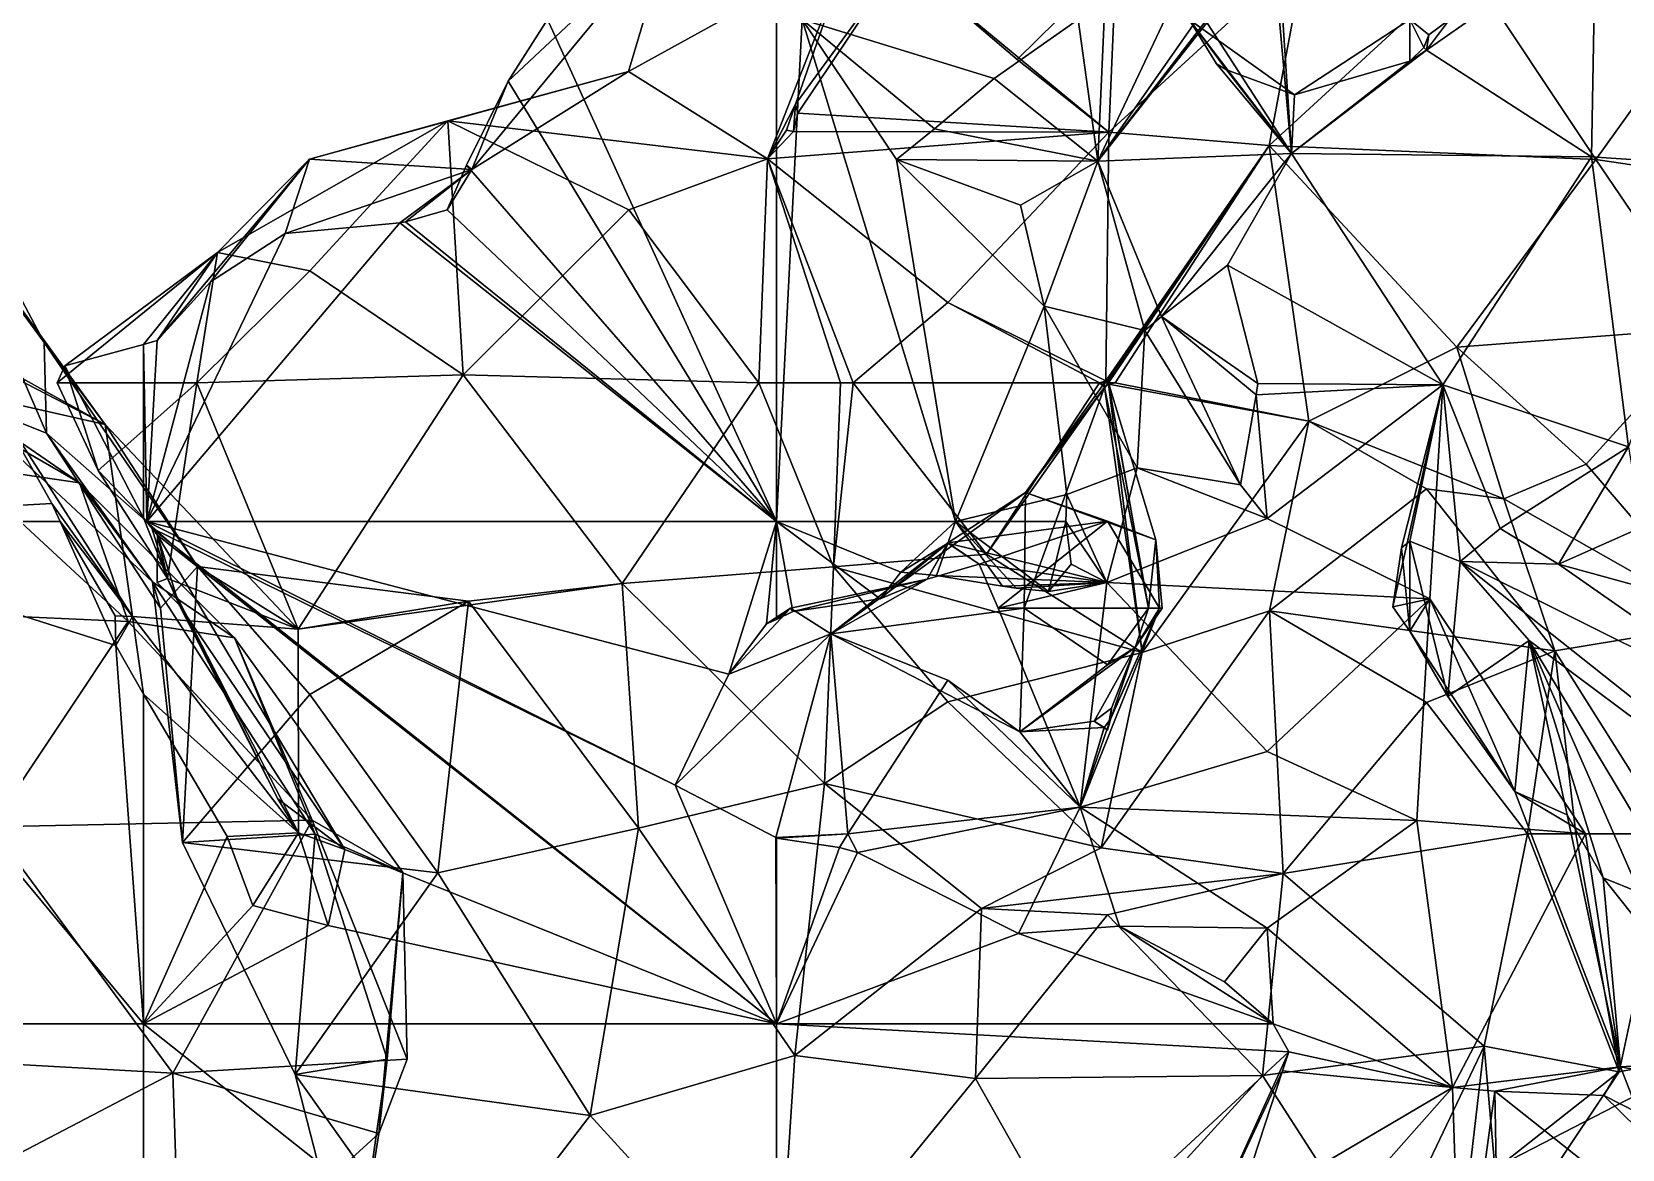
# Model space of a CAD drawing. Extents: x 290083 to 295691, y 4553739 to 4561622.
# Drawn here: x 291511.2 to 291636.8, y 4553982.1 to 4554070.4 of the extents above; entities that cross this region are included whole.
import ezdxf

# ---------------------------------------------------------------- set-up
doc = ezdxf.new("R2010")
doc.units = 0
doc.layers.add('Au_ppm_Pref_-_0_3', color=7, linetype='CONTINUOUS')

msp = doc.modelspace()

# ---------------------------------------------------------------- linework, layer by layer
at = {"layer": 'Au_ppm_Pref_-_0_3'}
for points in [[(291561.67, 4554078.54, 1854.18), (291548.81, 4554066.46, 1856.65), (291545.93, 4554059.47, 1853.14)], [(291545.93, 4554059.47, 1853.14), (291558.31, 4554067.22, 1847.26), (291561.67, 4554078.54, 1854.18)], [(291561.67, 4554078.54, 1854.18), (291551.91, 4554071.34, 1857.91), (291548.81, 4554066.46, 1856.65)], [(291575.76, 4554076.86, 1848.04), (291561.67, 4554078.54, 1854.18), (291558.31, 4554067.22, 1847.26)], [(291595.36, 4554060.14, 1864.36), (291595.93, 4554072.49, 1868.84), (291603.92, 4554078.25, 1864.95)], [(291595.36, 4554060.14, 1864.36), (291608.04, 4554078.25, 1864.62), (291608.73, 4554077.55, 1864.71)], [(291595.36, 4554060.14, 1864.36), (291603.92, 4554078.25, 1864.95), (291608.04, 4554078.25, 1864.62)], [(291610.66, 4554060.74, 1870.08), (291599.38, 4554078.25, 1869.36), (291602.59, 4554071.34, 1870.22)], [(291610.66, 4554060.74, 1870.08), (291609.53, 4554078.25, 1865.33), (291599.38, 4554078.25, 1869.36)], [(291610.66, 4554060.74, 1870.08), (291609.14, 4554077.66, 1864.95), (291609.53, 4554078.25, 1865.33)], [(291621.33, 4554068.91, 1874), (291623.14, 4554071.34, 1874.55), (291634.68, 4554078.25, 1876.33)], [(291634.36, 4554060.49, 1870.98), (291621.33, 4554068.91, 1874), (291634.68, 4554078.25, 1876.33)], [(291648.08, 4554078.94, 1847.46), (291624.46, 4554075.68, 1844.8), (291634.69, 4554060.27, 1847.35)], [(291634.36, 4554060.49, 1870.98), (291634.68, 4554078.25, 1876.33), (291645.28, 4554059.73, 1877.11)], [(291641.5, 4554076.79, 1879.17), (291645.28, 4554059.73, 1877.11), (291634.68, 4554078.25, 1876.33)], [(291648.08, 4554078.94, 1847.46), (291634.69, 4554060.27, 1847.35), (291657.43, 4554056.9, 1845.16)], [(291569.27, 4554060.33, 1841.95), (291575.76, 4554076.86, 1848.04), (291558.31, 4554067.22, 1847.26)], [(291575.76, 4554076.86, 1848.04), (291569.27, 4554060.33, 1841.95), (291571.5, 4554064.63, 1842.61)], [(291575.76, 4554076.86, 1848.04), (291571.5, 4554064.63, 1842.61), (291579.78, 4554076.06, 1840.3)], [(291595.36, 4554060.14, 1864.36), (291609.14, 4554077.66, 1864.95), (291610.66, 4554060.74, 1870.08)], [(291595.36, 4554060.14, 1864.36), (291608.73, 4554077.55, 1864.71), (291609.14, 4554077.66, 1864.95)], [(291608.9, 4554061.37, 1847.03), (291611.76, 4554076.72, 1840.54), (291596.24, 4554062.44, 1841.14)], [(291596.24, 4554062.44, 1841.14), (291611.76, 4554076.72, 1840.54), (291596.82, 4554075.9, 1833.93)], [(291608.9, 4554061.37, 1847.03), (291624.46, 4554075.68, 1844.8), (291611.76, 4554076.72, 1840.54)], [(291579.78, 4554076.06, 1840.3), (291571.5, 4554064.63, 1842.61), (291571.68, 4554063.94, 1841.57)], [(291571.68, 4554063.94, 1841.57), (291596.24, 4554062.44, 1841.14), (291579.78, 4554076.06, 1840.3)], [(291596.82, 4554075.9, 1833.93), (291579.78, 4554076.06, 1840.3), (291589, 4554068.18, 1835.25)], [(291589, 4554068.18, 1835.25), (291579.78, 4554076.06, 1840.3), (291596.24, 4554062.44, 1841.14)], [(291596.24, 4554062.44, 1841.14), (291596.82, 4554075.9, 1833.93), (291589, 4554068.18, 1835.25)], [(291608.9, 4554061.37, 1847.03), (291634.69, 4554060.27, 1847.35), (291624.46, 4554075.68, 1844.8)], [(291595.93, 4554072.49, 1868.84), (291595.36, 4554060.14, 1864.36), (291593.81, 4554071.34, 1868.43)], [(291551.91, 4554071.34, 1857.91), (291570, 4554031.65, 1861.16), (291548.81, 4554066.46, 1856.65)], [(291570, 4554071.34, 1863.56), (291570, 4554031.65, 1861.16), (291551.91, 4554071.34, 1857.91)], [(291570, 4554031.65, 1861.16), (291570, 4554071.34, 1863.56), (291572.01, 4554071.34, 1863.97)], [(291572.01, 4554071.34, 1863.97), (291584.14, 4554031.65, 1863.97), (291570, 4554031.65, 1861.16)], [(291582.46, 4554062.69, 1865.53), (291579.46, 4554060.28, 1864.78), (291572.01, 4554071.34, 1863.97)], [(291579.46, 4554060.28, 1864.78), (291584.14, 4554031.65, 1863.97), (291572.01, 4554071.34, 1863.97)], [(291587.18, 4554066.67, 1866.76), (291582.46, 4554062.69, 1865.53), (291572.01, 4554071.34, 1863.97)], [(291593.81, 4554071.34, 1868.43), (291587.18, 4554066.67, 1866.76), (291572.01, 4554071.34, 1863.97)], [(291593.81, 4554071.34, 1868.43), (291595.36, 4554060.14, 1864.36), (291587.18, 4554066.67, 1866.76)], [(291610.89, 4554065.38, 1871.52), (291605.53, 4554067.36, 1870.56), (291602.59, 4554071.34, 1870.22)], [(291604.74, 4554067.82, 1870.42), (291602.59, 4554071.34, 1870.22), (291605.53, 4554067.36, 1870.56)], [(291602.59, 4554071.34, 1870.22), (291620, 4554071.34, 1873.78), (291610.89, 4554065.38, 1871.52)], [(291604.74, 4554067.82, 1870.42), (291610.66, 4554060.74, 1870.08), (291602.59, 4554071.34, 1870.22)], [(291620, 4554068.03, 1873.56), (291610.89, 4554065.38, 1871.52), (291620, 4554071.34, 1873.78)], [(291621.11, 4554069.11, 1874.03), (291620, 4554068.03, 1873.56), (291620, 4554071.34, 1873.78)], [(291621.52, 4554070.13, 1874.25), (291621.11, 4554069.11, 1874.03), (291620, 4554071.34, 1873.78)], [(291623.14, 4554071.34, 1874.55), (291621.52, 4554070.13, 1874.25), (291620, 4554071.34, 1873.78)], [(291621.52, 4554070.13, 1874.25), (291623.14, 4554071.34, 1874.55), (291621.33, 4554068.91, 1874)], [(291620, 4554068.03, 1873.56), (291621.11, 4554069.11, 1874.03), (291621.33, 4554068.91, 1874)], [(291621.33, 4554068.91, 1874), (291621.11, 4554069.11, 1874.03), (291621.52, 4554070.13, 1874.25)], [(291610.66, 4554060.74, 1870.08), (291604.74, 4554067.82, 1870.42), (291605.53, 4554067.36, 1870.56)], [(291610.66, 4554060.74, 1870.08), (291620, 4554068.03, 1873.56), (291621.33, 4554068.91, 1874)], [(291610.66, 4554060.74, 1870.08), (291621.33, 4554068.91, 1874), (291634.36, 4554060.49, 1870.98)], [(291610.66, 4554060.74, 1870.08), (291610.89, 4554065.38, 1871.52), (291620, 4554068.03, 1873.56)], [(291545.93, 4554059.47, 1853.14), (291533.11, 4554060.29, 1847.13), (291558.31, 4554067.22, 1847.26)], [(291544.04, 4554063.33, 1840.49), (291558.31, 4554067.22, 1847.26), (291533.11, 4554060.29, 1847.13)], [(291558.31, 4554067.22, 1847.26), (291544.04, 4554063.33, 1840.49), (291569.27, 4554060.33, 1841.95)], [(291548.81, 4554066.46, 1856.65), (291570, 4554031.65, 1861.16), (291545.51, 4554059.81, 1855.22)], [(291545.93, 4554059.47, 1853.14), (291548.81, 4554066.46, 1856.65), (291545.51, 4554059.81, 1855.22)], [(291587.18, 4554066.67, 1866.76), (291595.36, 4554060.14, 1864.36), (291582.46, 4554062.69, 1865.53)], [(291605.53, 4554067.36, 1870.56), (291610.89, 4554065.38, 1871.52), (291610.66, 4554060.74, 1870.08)], [(291571.5, 4554064.63, 1842.61), (291569.27, 4554060.33, 1841.95), (291570.78, 4554062.59, 1841.72)], [(291570.78, 4554062.59, 1841.72), (291571.32, 4554062.49, 1841.71), (291571.5, 4554064.63, 1842.61)], [(291571.68, 4554063.94, 1841.57), (291571.5, 4554064.63, 1842.61), (291571.32, 4554062.49, 1841.71)], [(291571.68, 4554063.94, 1841.57), (291571.32, 4554062.49, 1841.71), (291596.24, 4554062.44, 1841.14)], [(291533.11, 4554060.29, 1847.13), (291525.85, 4554052.92, 1841.19), (291544.04, 4554063.33, 1840.49)], [(291533.13, 4554051.48, 1838.23), (291544.04, 4554063.33, 1840.49), (291525.85, 4554052.92, 1841.19)], [(291545.24, 4554043.26, 1836.73), (291544.04, 4554063.33, 1840.49), (291533.13, 4554051.48, 1838.23)], [(291569.27, 4554060.33, 1841.95), (291544.04, 4554063.33, 1840.49), (291558.33, 4554056.28, 1836.63)], [(291558.33, 4554056.28, 1836.63), (291544.04, 4554063.33, 1840.49), (291545.24, 4554043.26, 1836.73)], [(291582.46, 4554062.69, 1865.53), (291595.36, 4554060.14, 1864.36), (291579.46, 4554060.28, 1864.78)], [(291569.27, 4554060.33, 1841.95), (291571.32, 4554062.49, 1841.71), (291570.78, 4554062.59, 1841.72)], [(291569.27, 4554060.33, 1841.95), (291596.24, 4554062.44, 1841.14), (291571.32, 4554062.49, 1841.71)], [(291583.53, 4554048.96, 1843.31), (291596.24, 4554062.44, 1841.14), (291569.27, 4554060.33, 1841.95)], [(291583.53, 4554048.96, 1843.31), (291596.01, 4554042.79, 1847.13), (291596.24, 4554062.44, 1841.14)], [(291608.9, 4554061.37, 1847.03), (291596.24, 4554062.44, 1841.14), (291596.01, 4554042.79, 1847.13)], [(291502.71, 4554058.99, 1834.48), (291504.42, 4554060.43, 1829.31), (291512.16, 4554045.81, 1829.42)], [(291505.02, 4554055.52, 1825.08), (291512.16, 4554045.81, 1829.42), (291504.42, 4554060.43, 1829.31)], [(291533.11, 4554060.29, 1847.13), (291525.29, 4554050.61, 1847.33), (291521.07, 4554045.96, 1845.24)], [(291533.11, 4554060.29, 1847.13), (291521.07, 4554045.96, 1845.24), (291525.85, 4554052.92, 1841.19)], [(291533.11, 4554060.29, 1847.13), (291531.18, 4554054.43, 1849.92), (291525.29, 4554050.61, 1847.33)], [(291545.93, 4554059.47, 1853.14), (291531.18, 4554054.43, 1849.92), (291533.11, 4554060.29, 1847.13)], [(291569.27, 4554060.33, 1841.95), (291558.33, 4554056.28, 1836.63), (291568.59, 4554042.61, 1836.36)], [(291575.04, 4554042.61, 1841.19), (291569.27, 4554060.33, 1841.95), (291568.59, 4554042.61, 1836.36)], [(291576.05, 4554042.61, 1844.72), (291583.53, 4554048.96, 1843.31), (291569.27, 4554060.33, 1841.95)], [(291575.04, 4554042.61, 1841.19), (291576.05, 4554042.61, 1844.72), (291569.27, 4554060.33, 1841.95)], [(291589.27, 4554056.66, 1866.51), (291591.14, 4554048.68, 1866.4), (291579.46, 4554060.28, 1864.78)], [(291591.14, 4554048.68, 1866.4), (291584.14, 4554031.65, 1863.97), (291579.46, 4554060.28, 1864.78)], [(291579.46, 4554060.28, 1864.78), (291595.36, 4554060.14, 1864.36), (291589.27, 4554056.66, 1866.51)], [(291589.27, 4554056.66, 1866.51), (291595.36, 4554060.14, 1864.36), (291591.14, 4554048.68, 1866.4)], [(291595.36, 4554060.14, 1864.36), (291599.08, 4554046.76, 1867.86), (291591.14, 4554048.68, 1866.4)], [(291595.36, 4554060.14, 1864.36), (291610.66, 4554060.74, 1870.08), (291600.4, 4554047.86, 1868.19)], [(291600.4, 4554047.86, 1868.19), (291599.08, 4554046.76, 1867.86), (291595.36, 4554060.14, 1864.36)], [(291608.9, 4554061.37, 1847.03), (291596.01, 4554042.79, 1847.13), (291596.13, 4554042.75, 1847.18)], [(291608.9, 4554061.37, 1847.03), (291596.13, 4554042.75, 1847.18), (291596.22, 4554042.61, 1847.17)], [(291608.9, 4554061.37, 1847.03), (291596.22, 4554042.61, 1847.17), (291596.74, 4554042.61, 1847.13)], [(291608.9, 4554061.37, 1847.03), (291596.74, 4554042.61, 1847.13), (291612.04, 4554039.6, 1842.39)], [(291605.6, 4554051.93, 1869.53), (291600.4, 4554047.86, 1868.19), (291610.66, 4554060.74, 1870.08)], [(291622.62, 4554042.46, 1870.21), (291605.6, 4554051.93, 1869.53), (291610.66, 4554060.74, 1870.08)], [(291608.9, 4554061.37, 1847.03), (291612.04, 4554039.6, 1842.39), (291623.73, 4554045.45, 1845.05)], [(291608.9, 4554061.37, 1847.03), (291623.73, 4554045.45, 1845.05), (291634.69, 4554060.27, 1847.35)], [(291622.62, 4554042.46, 1870.21), (291610.66, 4554060.74, 1870.08), (291634.36, 4554060.49, 1870.98)], [(291622.62, 4554042.46, 1870.21), (291634.36, 4554060.49, 1870.98), (291637.28, 4554037.57, 1875.46)], [(291623.73, 4554045.45, 1845.05), (291643.72, 4554046.97, 1844.36), (291634.69, 4554060.27, 1847.35)], [(291645.28, 4554059.73, 1877.11), (291637.28, 4554037.57, 1875.46), (291634.36, 4554060.49, 1870.98)], [(291643.72, 4554046.97, 1844.36), (291657.43, 4554056.9, 1845.16), (291634.69, 4554060.27, 1847.35)], [(291502.71, 4554058.99, 1834.48), (291516.98, 4554039.33, 1833.87), (291505.74, 4554045.56, 1839.49)], [(291502.71, 4554058.99, 1834.48), (291512.16, 4554045.81, 1829.42), (291516.98, 4554039.33, 1833.87)], [(291545.93, 4554059.47, 1853.14), (291540.25, 4554055.26, 1853.3), (291531.18, 4554054.43, 1849.92)], [(291545.93, 4554059.47, 1853.14), (291540.68, 4554055.34, 1853.44), (291540.25, 4554055.26, 1853.3)], [(291545.93, 4554059.47, 1853.14), (291543.98, 4554056.3, 1854.53), (291540.68, 4554055.34, 1853.44)], [(291545.51, 4554059.81, 1855.22), (291570, 4554031.65, 1861.16), (291543.98, 4554056.3, 1854.53)], [(291543.98, 4554056.3, 1854.53), (291545.93, 4554059.47, 1853.14), (291545.51, 4554059.81, 1855.22)], [(291505.02, 4554055.52, 1825.08), (291505, 4554041.56, 1817.26), (291512.33, 4554038.64, 1823.37)], [(291505.02, 4554055.52, 1825.08), (291512.33, 4554038.64, 1823.37), (291512.16, 4554045.81, 1829.42)], [(291540.25, 4554055.26, 1853.3), (291520.27, 4554031.65, 1843.2), (291531.18, 4554054.43, 1849.92)], [(291540.25, 4554055.26, 1853.3), (291570, 4554031.65, 1861.16), (291520.27, 4554031.65, 1843.2)], [(291540.68, 4554055.34, 1853.44), (291570, 4554031.65, 1861.16), (291540.25, 4554055.26, 1853.3)], [(291543.98, 4554056.3, 1854.53), (291570, 4554031.65, 1861.16), (291540.68, 4554055.34, 1853.44)], [(291558.33, 4554056.28, 1836.63), (291545.24, 4554043.26, 1836.73), (291568.59, 4554042.61, 1836.36)], [(291531.18, 4554054.43, 1849.92), (291520.27, 4554031.65, 1843.2), (291525.29, 4554050.61, 1847.33)], [(291513.19, 4554042.61, 1841.91), (291525.85, 4554052.92, 1841.19), (291513.78, 4554043.96, 1842.29)], [(291524.21, 4554042.61, 1836.99), (291525.85, 4554052.92, 1841.19), (291513.19, 4554042.61, 1841.91)], [(291525.85, 4554052.92, 1841.19), (291520, 4554045.66, 1844.81), (291513.78, 4554043.96, 1842.29)], [(291525.85, 4554052.92, 1841.19), (291521.07, 4554045.96, 1845.24), (291520, 4554045.66, 1844.81)], [(291525.85, 4554052.92, 1841.19), (291524.21, 4554042.61, 1836.99), (291533.13, 4554051.48, 1838.23)], [(291545.24, 4554043.26, 1836.73), (291533.13, 4554051.48, 1838.23), (291524.21, 4554042.61, 1836.99)], [(291600.4, 4554047.86, 1868.19), (291605.6, 4554051.93, 1869.53), (291608, 4554042.56, 1869.39)], [(291622.62, 4554042.46, 1870.21), (291608, 4554042.56, 1869.39), (291605.6, 4554051.93, 1869.53)], [(291525.29, 4554050.61, 1847.33), (291520.27, 4554031.65, 1843.2), (291521.07, 4554045.96, 1845.24)], [(291583.53, 4554048.96, 1843.31), (291576.05, 4554042.61, 1844.72), (291595.49, 4554042.61, 1847.13)], [(291583.53, 4554048.96, 1843.31), (291595.49, 4554042.61, 1847.13), (291596.01, 4554042.79, 1847.13)], [(291592.92, 4554033.8, 1865.85), (291584.14, 4554031.65, 1863.97), (291591.14, 4554048.68, 1866.4)], [(291599.08, 4554046.76, 1867.86), (291598.47, 4554035.9, 1867.08), (291591.14, 4554048.68, 1866.4)], [(291598.47, 4554035.9, 1867.08), (291592.92, 4554033.8, 1865.85), (291591.14, 4554048.68, 1866.4)], [(291600.4, 4554047.86, 1868.19), (291606.63, 4554034.56, 1868.62), (291599.08, 4554046.76, 1867.86)], [(291600.4, 4554047.86, 1868.19), (291607.88, 4554041.67, 1869.31), (291606.63, 4554034.56, 1868.62)], [(291607.88, 4554041.67, 1869.31), (291600.4, 4554047.86, 1868.19), (291608, 4554042.56, 1869.39)], [(291606.63, 4554034.56, 1868.62), (291598.47, 4554035.9, 1867.08), (291599.08, 4554046.76, 1867.86)], [(291633.93, 4554036.2, 1843.33), (291643.72, 4554046.97, 1844.36), (291623.73, 4554045.45, 1845.05)], [(291644.71, 4554023.62, 1842.61), (291643.72, 4554046.97, 1844.36), (291633.93, 4554036.2, 1843.33)], [(291497.02, 4554045.06, 1811.24), (291514.95, 4554034.72, 1811.49), (291505, 4554041.56, 1817.26)], [(291514.95, 4554034.72, 1811.49), (291497.02, 4554045.06, 1811.24), (291505.4, 4554036.12, 1806.52)], [(291505.74, 4554045.56, 1839.49), (291516.98, 4554039.33, 1833.87), (291506.11, 4554044.93, 1839.55)], [(291516.98, 4554039.33, 1833.87), (291512.16, 4554045.81, 1829.42), (291524.27, 4554028.1, 1828.85)], [(291524.27, 4554028.1, 1828.85), (291512.16, 4554045.81, 1829.42), (291512.33, 4554038.64, 1823.37)], [(291520, 4554031.94, 1843.14), (291513.78, 4554043.96, 1842.29), (291520, 4554045.66, 1844.81)], [(291521.07, 4554045.96, 1845.24), (291520.27, 4554031.65, 1843.2), (291520, 4554045.66, 1844.81)], [(291520, 4554045.66, 1844.81), (291520.27, 4554031.65, 1843.2), (291520, 4554031.94, 1843.14)], [(291612.04, 4554039.6, 1842.39), (291627.44, 4554033.44, 1841.19), (291623.73, 4554045.45, 1845.05)], [(291627.44, 4554033.44, 1841.19), (291633.93, 4554036.2, 1843.33), (291623.73, 4554045.45, 1845.05)], [(291506.11, 4554044.93, 1839.55), (291516.98, 4554039.33, 1833.87), (291508.1, 4554041.33, 1839.94)], [(291516.42, 4554035.68, 1842.26), (291513.19, 4554042.61, 1841.91), (291513.78, 4554043.96, 1842.29)], [(291516.42, 4554035.68, 1842.26), (291513.78, 4554043.96, 1842.29), (291520, 4554031.94, 1843.14)], [(291516.42, 4554035.68, 1842.26), (291524.21, 4554042.61, 1836.99), (291513.19, 4554042.61, 1841.91)], [(291516.42, 4554035.68, 1842.26), (291521.9, 4554027.16, 1842.03), (291524.21, 4554042.61, 1836.99)], [(291532.2, 4554023.14, 1835.62), (291524.21, 4554042.61, 1836.99), (291521.9, 4554027.16, 1842.03)], [(291532.2, 4554023.14, 1835.62), (291545.24, 4554043.26, 1836.73), (291524.21, 4554042.61, 1836.99)], [(291532.2, 4554023.14, 1835.62), (291557.79, 4554026.75, 1834.99), (291545.24, 4554043.26, 1836.73)], [(291568.59, 4554042.61, 1836.36), (291545.24, 4554043.26, 1836.73), (291557.79, 4554026.75, 1834.99)], [(291568.59, 4554042.61, 1836.36), (291557.79, 4554026.75, 1834.99), (291574.48, 4554028.09, 1840.08)], [(291575.04, 4554042.61, 1841.19), (291568.59, 4554042.61, 1836.36), (291574.48, 4554028.09, 1840.08)], [(291574.48, 4554028.09, 1840.08), (291576.05, 4554042.61, 1844.72), (291575.04, 4554042.61, 1841.19)], [(291574.48, 4554028.09, 1840.08), (291586.57, 4554029.08, 1844.27), (291576.05, 4554042.61, 1844.72)], [(291586.57, 4554029.08, 1844.27), (291595.49, 4554042.61, 1847.13), (291576.05, 4554042.61, 1844.72)], [(291586.57, 4554029.08, 1844.27), (291595.89, 4554042.28, 1847.13), (291595.49, 4554042.61, 1847.13)], [(291589.65, 4554033.96, 1853.07), (291595.9, 4554042.61, 1847.24), (291595.89, 4554042.28, 1847.13)], [(291589.65, 4554033.96, 1853.07), (291599.95, 4554030.2, 1853.07), (291596.22, 4554042.61, 1847.17)], [(291589.65, 4554033.96, 1853.07), (291596.22, 4554042.61, 1847.17), (291595.9, 4554042.61, 1847.24)], [(291595.9, 4554042.61, 1847.24), (291596.01, 4554042.79, 1847.13), (291595.49, 4554042.61, 1847.13)], [(291595.9, 4554042.61, 1847.24), (291595.49, 4554042.61, 1847.13), (291595.89, 4554042.28, 1847.13)], [(291595.9, 4554042.61, 1847.24), (291596.13, 4554042.75, 1847.18), (291596.01, 4554042.79, 1847.13)], [(291595.9, 4554042.61, 1847.24), (291596.22, 4554042.61, 1847.17), (291596.13, 4554042.75, 1847.18)], [(291599.36, 4554024.8, 1851.54), (291596.2, 4554042.51, 1847.13), (291596.22, 4554042.61, 1847.17)], [(291596.74, 4554042.61, 1847.13), (291596.22, 4554042.61, 1847.17), (291596.2, 4554042.51, 1847.13)], [(291596.74, 4554042.61, 1847.13), (291596.2, 4554042.51, 1847.13), (291612.04, 4554039.6, 1842.39)], [(291599.36, 4554024.8, 1851.54), (291596.22, 4554042.61, 1847.17), (291599.95, 4554030.2, 1853.07)], [(291608, 4554042.56, 1869.39), (291622.62, 4554042.46, 1870.21), (291607.88, 4554041.67, 1869.31)], [(291512.75, 4554033.09, 1840.87), (291487.03, 4554031.65, 1832.47), (291508.1, 4554041.33, 1839.94)], [(291514.95, 4554034.72, 1811.49), (291520.72, 4554026.89, 1817.44), (291505, 4554041.56, 1817.26)], [(291512.33, 4554038.64, 1823.37), (291505, 4554041.56, 1817.26), (291520.72, 4554026.89, 1817.44)], [(291508.1, 4554041.33, 1839.94), (291519.14, 4554024.15, 1840.79), (291512.75, 4554033.09, 1840.87)], [(291508.1, 4554041.33, 1839.94), (291516.98, 4554039.33, 1833.87), (291519.14, 4554024.15, 1840.79)], [(291595.89, 4554042.28, 1847.13), (291586.57, 4554029.08, 1844.27), (291598.87, 4554021.3, 1841.78)], [(291589.65, 4554033.96, 1853.07), (291595.89, 4554042.28, 1847.13), (291589.54, 4554024.8, 1849.96)], [(291599.36, 4554024.8, 1851.54), (291589.54, 4554024.8, 1849.96), (291595.89, 4554042.28, 1847.13)], [(291599.36, 4554024.8, 1851.54), (291595.89, 4554042.28, 1847.13), (291596.2, 4554042.51, 1847.13)], [(291595.89, 4554042.28, 1847.13), (291598.87, 4554021.3, 1841.78), (291596.2, 4554042.51, 1847.13)], [(291596.2, 4554042.51, 1847.13), (291598.87, 4554021.3, 1841.78), (291612.04, 4554039.6, 1842.39)], [(291607.88, 4554041.67, 1869.31), (291608.73, 4554031.91, 1868.52), (291606.63, 4554034.56, 1868.62)], [(291622.62, 4554042.46, 1870.21), (291608.73, 4554031.91, 1868.52), (291607.88, 4554041.67, 1869.31)], [(291621.59, 4554025.56, 1864.8), (291608.73, 4554031.91, 1868.52), (291622.62, 4554042.46, 1870.21)], [(291618.67, 4554024.91, 1869.95), (291622.62, 4554042.46, 1870.21), (291619.35, 4554029.58, 1870.7)], [(291618.67, 4554024.91, 1869.95), (291621.59, 4554025.56, 1864.8), (291622.62, 4554042.46, 1870.21)], [(291619.35, 4554029.58, 1870.7), (291622.62, 4554042.46, 1870.21), (291620, 4554030.1, 1870.9)], [(291620, 4554030.1, 1870.9), (291622.62, 4554042.46, 1870.21), (291623.98, 4554028.49, 1872.8)], [(291623.98, 4554028.49, 1872.8), (291622.62, 4554042.46, 1870.21), (291627.15, 4554031.11, 1873.76)], [(291627.15, 4554031.11, 1873.76), (291622.62, 4554042.46, 1870.21), (291637.28, 4554037.57, 1875.46)], [(291532.2, 4554023.14, 1835.62), (291519.14, 4554024.15, 1840.79), (291516.98, 4554039.33, 1833.87)], [(291524.27, 4554028.1, 1828.85), (291532.2, 4554023.14, 1835.62), (291516.98, 4554039.33, 1833.87)], [(291612.04, 4554039.6, 1842.39), (291598.87, 4554021.3, 1841.78), (291608.92, 4554024.59, 1835.31)], [(291612.04, 4554039.6, 1842.39), (291608.92, 4554024.59, 1835.31), (291621.33, 4554034.24, 1838.04)], [(291627.44, 4554033.44, 1841.19), (291612.04, 4554039.6, 1842.39), (291621.33, 4554034.24, 1838.04)], [(291521.35, 4554024.8, 1823.37), (291524.27, 4554028.1, 1828.85), (291512.33, 4554038.64, 1823.37)], [(291512.33, 4554038.64, 1823.37), (291520.72, 4554026.89, 1817.44), (291521.35, 4554024.8, 1823.37)], [(291627.15, 4554031.11, 1873.76), (291637.28, 4554037.57, 1875.46), (291631.76, 4554028.29, 1875.66)], [(291637.28, 4554037.57, 1875.46), (291638.32, 4554031.22, 1877.82), (291631.76, 4554028.29, 1875.66)], [(291518.79, 4554023.75, 1805.83), (291505.4, 4554036.12, 1806.52), (291495.34, 4554024.8, 1802.7)], [(291514.95, 4554034.72, 1811.49), (291505.4, 4554036.12, 1806.52), (291518.79, 4554023.75, 1805.83)], [(291520, 4554031.94, 1843.14), (291521.9, 4554027.16, 1842.03), (291516.42, 4554035.68, 1842.26)], [(291598.47, 4554035.9, 1867.08), (291596.09, 4554026.84, 1864.56), (291592.92, 4554033.8, 1865.85)], [(291608.73, 4554031.91, 1868.52), (291596.09, 4554026.84, 1864.56), (291598.47, 4554035.9, 1867.08)], [(291606.63, 4554034.56, 1868.62), (291608.73, 4554031.91, 1868.52), (291598.47, 4554035.9, 1867.08)], [(291633.93, 4554036.2, 1843.33), (291627.44, 4554033.44, 1841.19), (291644.71, 4554023.62, 1842.61)], [(291514.95, 4554034.72, 1811.49), (291527.18, 4554022.47, 1811.49), (291520.72, 4554026.89, 1817.44)], [(291514.95, 4554034.72, 1811.49), (291518.79, 4554023.75, 1805.83), (291527.18, 4554022.47, 1811.49)], [(291583.53, 4554029.97, 1857.28), (291589.65, 4554033.96, 1853.07), (291574.29, 4554022.77, 1854.53)], [(291589.65, 4554033.96, 1853.07), (291589.54, 4554024.8, 1849.96), (291574.29, 4554022.77, 1854.53)], [(291583.53, 4554029.97, 1857.28), (291596.13, 4554031.69, 1855.37), (291589.65, 4554033.96, 1853.07)], [(291592.92, 4554033.8, 1865.85), (291592.84, 4554031.65, 1865.7), (291584.14, 4554031.65, 1863.97)], [(291589.65, 4554033.96, 1853.07), (291596.13, 4554031.69, 1855.37), (291599.95, 4554030.2, 1853.07)], [(291592.92, 4554033.8, 1865.85), (291596.09, 4554026.84, 1864.56), (291592.84, 4554031.65, 1865.7)], [(291631.46, 4554021.43, 1836.32), (291621.33, 4554034.24, 1838.04), (291608.92, 4554024.59, 1835.31)], [(291631.46, 4554021.43, 1836.32), (291627.44, 4554033.44, 1841.19), (291621.33, 4554034.24, 1838.04)], [(291487.03, 4554031.65, 1832.47), (291512.75, 4554033.09, 1840.87), (291513.41, 4554031.65, 1840.98)], [(291512.75, 4554033.09, 1840.87), (291519.14, 4554024.15, 1840.79), (291513.41, 4554031.65, 1840.98)], [(291631.46, 4554021.43, 1836.32), (291644.71, 4554023.62, 1842.61), (291627.44, 4554033.44, 1841.19)], [(291520, 4553991.97, 1836.99), (291487.03, 4554031.65, 1832.47), (291517.8, 4554021.87, 1840.89)], [(291513.41, 4554031.65, 1840.98), (291517.8, 4554021.87, 1840.89), (291487.03, 4554031.65, 1832.47)], [(291520, 4553991.97, 1836.99), (291502.63, 4553991.97, 1832.47), (291487.03, 4554031.65, 1832.47)], [(291517.77, 4554024.21, 1841.24), (291517.8, 4554021.87, 1840.89), (291513.41, 4554031.65, 1840.98)], [(291513.41, 4554031.65, 1840.98), (291519.14, 4554024.15, 1840.79), (291517.77, 4554024.21, 1841.24)], [(291520.66, 4554031.13, 1843.23), (291521.9, 4554027.16, 1842.03), (291520, 4554031.94, 1843.14)], [(291520.27, 4554031.65, 1843.2), (291520.66, 4554031.13, 1843.23), (291520, 4554031.94, 1843.14)], [(291566.23, 4554019.6, 1857.22), (291561.99, 4554010.83, 1853.81), (291520.27, 4554031.65, 1843.2)], [(291520.27, 4554031.65, 1843.2), (291561.99, 4554010.83, 1853.81), (291520.66, 4554031.13, 1843.23)], [(291566.23, 4554019.6, 1857.22), (291520.27, 4554031.65, 1843.2), (291570, 4554031.65, 1861.16)], [(291569.21, 4554023.58, 1859.14), (291566.23, 4554019.6, 1857.22), (291570, 4554031.65, 1861.16)], [(291570, 4554023.92, 1859.5), (291569.21, 4554023.58, 1859.14), (291570, 4554031.65, 1861.16)], [(291570, 4554023.92, 1859.5), (291570, 4554031.65, 1861.16), (291571.29, 4554024.56, 1859.9)], [(291571.29, 4554024.56, 1859.9), (291570, 4554031.65, 1861.16), (291578.17, 4554025.55, 1861.48)], [(291570, 4554031.65, 1861.16), (291579.8, 4554027.65, 1862.25), (291578.17, 4554025.55, 1861.48)], [(291570, 4554031.65, 1861.16), (291584.14, 4554031.65, 1863.97), (291579.8, 4554027.65, 1862.25)], [(291579.8, 4554027.65, 1862.25), (291584.14, 4554031.65, 1863.97), (291582.62, 4554027.39, 1862.76)], [(291584.14, 4554031.65, 1863.97), (291587.83, 4554026.55, 1863.97), (291582.62, 4554027.39, 1862.76)], [(291583.53, 4554029.97, 1857.28), (291586, 4554028.29, 1859.01), (291596.13, 4554031.69, 1855.37)], [(291588.91, 4554026.38, 1864.22), (291587.83, 4554026.55, 1863.97), (291584.14, 4554031.65, 1863.97)], [(291584.14, 4554031.65, 1863.97), (291591.47, 4554026.12, 1864.7), (291588.91, 4554026.38, 1864.22)], [(291592.84, 4554031.65, 1865.7), (291591.47, 4554026.12, 1864.7), (291584.14, 4554031.65, 1863.97)], [(291587.5, 4554024.8, 1859.01), (291596.13, 4554031.69, 1855.37), (291586, 4554028.29, 1859.01)], [(291587.5, 4554024.8, 1859.01), (291600.24, 4554024.8, 1855.01), (291596.13, 4554031.69, 1855.37)], [(291592.84, 4554031.65, 1865.7), (291593.27, 4554028.29, 1865.34), (291591.47, 4554026.12, 1864.7)], [(291592.84, 4554031.65, 1865.7), (291596.09, 4554026.84, 1864.56), (291593.27, 4554028.29, 1865.34)], [(291621.59, 4554025.56, 1864.8), (291596.09, 4554026.84, 1864.56), (291608.73, 4554031.91, 1868.52)], [(291599.95, 4554030.2, 1853.07), (291596.13, 4554031.69, 1855.37), (291600.24, 4554024.8, 1855.01)], [(291570, 4553991.97, 1852.66), (291521.1, 4554030.57, 1843.28), (291520.66, 4554031.13, 1843.23)], [(291570, 4553991.97, 1852.66), (291520.66, 4554031.13, 1843.23), (291561.99, 4554010.83, 1853.81)], [(291521.1, 4554030.57, 1843.28), (291521.9, 4554027.16, 1842.03), (291520.66, 4554031.13, 1843.23)], [(291521.07, 4554026.85, 1842.7), (291521.1, 4554030.57, 1843.28), (291522.81, 4554025.07, 1842.97)], [(291521.9, 4554027.16, 1842.03), (291521.1, 4554030.57, 1843.28), (291521.07, 4554026.85, 1842.7)], [(291521.1, 4554030.57, 1843.28), (291535.9, 4554005.73, 1844.09), (291522.81, 4554025.07, 1842.97)], [(291570, 4553991.97, 1852.66), (291535.9, 4554005.73, 1844.09), (291521.1, 4554030.57, 1843.28)], [(291600.44, 4554024.8, 1853.07), (291599.36, 4554024.8, 1851.54), (291599.95, 4554030.2, 1853.07)], [(291599.95, 4554030.2, 1853.07), (291600.24, 4554024.8, 1855.01), (291600.44, 4554024.8, 1853.07)], [(291620, 4554023, 1869.96), (291619.35, 4554029.58, 1870.7), (291620, 4554030.1, 1870.9)], [(291623.98, 4554028.49, 1872.8), (291623.02, 4554017.84, 1870.89), (291620, 4554030.1, 1870.9)], [(291620, 4554030.1, 1870.9), (291623.02, 4554017.84, 1870.89), (291620, 4554023, 1869.96)], [(291631.76, 4554028.29, 1875.66), (291623.98, 4554028.49, 1872.8), (291627.15, 4554031.11, 1873.76)], [(291645.55, 4554024.49, 1880.98), (291631.76, 4554028.29, 1875.66), (291638.32, 4554031.22, 1877.82)], [(291581.89, 4554027.11, 1859.01), (291583.53, 4554029.97, 1857.28), (291574.29, 4554022.77, 1854.53)], [(291586.57, 4554029.08, 1844.27), (291574.48, 4554028.09, 1840.08), (291598.87, 4554021.3, 1841.78)], [(291578.17, 4554025.55, 1861.48), (291579.8, 4554027.65, 1862.25), (291583.53, 4554029.94, 1860.72)], [(291581.89, 4554027.11, 1859.01), (291578.17, 4554025.55, 1861.48), (291583.53, 4554029.94, 1860.72)], [(291583.53, 4554029.94, 1860.72), (291579.8, 4554027.65, 1862.25), (291582.62, 4554027.39, 1862.76)], [(291586, 4554028.29, 1859.01), (291583.53, 4554029.97, 1857.28), (291581.89, 4554027.11, 1859.01)], [(291581.89, 4554027.11, 1859.01), (291583.53, 4554029.94, 1860.72), (291586, 4554028.29, 1859.01)], [(291583.53, 4554029.94, 1860.72), (291582.62, 4554027.39, 1862.76), (291596.09, 4554026.84, 1864.56)], [(291586, 4554028.29, 1859.01), (291583.53, 4554029.94, 1860.72), (291596.09, 4554026.84, 1864.56)], [(291619.35, 4554029.58, 1870.7), (291620, 4554023, 1869.96), (291618.67, 4554024.91, 1869.95)], [(291524.27, 4554028.1, 1828.85), (291521.35, 4554024.8, 1823.37), (291523.09, 4554006.28, 1823.37)], [(291524.27, 4554028.1, 1828.85), (291523.09, 4554006.28, 1823.37), (291533.13, 4554017.99, 1825.64)], [(291545.66, 4554025.36, 1829.33), (291532.2, 4554023.14, 1835.62), (291524.27, 4554028.1, 1828.85)], [(291524.27, 4554028.1, 1828.85), (291533.13, 4554017.99, 1825.64), (291545.66, 4554025.36, 1829.33)], [(291573.77, 4554010.96, 1833.82), (291574.48, 4554028.09, 1840.08), (291557.79, 4554026.75, 1834.99)], [(291573.77, 4554010.96, 1833.82), (291583.53, 4554017.42, 1837.71), (291574.48, 4554028.09, 1840.08)], [(291598.87, 4554021.3, 1841.78), (291574.48, 4554028.09, 1840.08), (291583.53, 4554017.42, 1837.71)], [(291587.5, 4554024.8, 1859.01), (291586, 4554028.29, 1859.01), (291596.09, 4554026.84, 1864.56)], [(291596.09, 4554026.84, 1864.56), (291591.47, 4554026.12, 1864.7), (291593.27, 4554028.29, 1865.34)], [(291629.44, 4554022.25, 1874.88), (291623.02, 4554017.84, 1870.89), (291623.98, 4554028.49, 1872.8)], [(291670, 4553991.97, 1892.43), (291629.44, 4554022.25, 1874.88), (291623.98, 4554028.49, 1872.8)], [(291650.08, 4554015.48, 1883.33), (291623.98, 4554028.49, 1872.8), (291631.76, 4554028.29, 1875.66)], [(291670, 4553991.97, 1892.43), (291623.98, 4554028.49, 1872.8), (291650.08, 4554015.48, 1883.33)], [(291650.08, 4554015.48, 1883.33), (291631.76, 4554028.29, 1875.66), (291645.55, 4554024.49, 1880.98)], [(291521.35, 4554024.8, 1823.37), (291520.72, 4554026.89, 1817.44), (291523.09, 4554006.28, 1823.37)], [(291523.09, 4554006.28, 1823.37), (291520.72, 4554026.89, 1817.44), (291533.55, 4554006.96, 1817.5)], [(291520.72, 4554026.89, 1817.44), (291527.18, 4554022.47, 1811.49), (291533.55, 4554006.96, 1817.5)], [(291521.9, 4554027.16, 1842.03), (291521.07, 4554026.85, 1842.7), (291522.81, 4554025.07, 1842.97)], [(291530.6, 4554009.75, 1843.05), (291521.9, 4554027.16, 1842.03), (291522.81, 4554025.07, 1842.97)], [(291532.25, 4554007.05, 1841.26), (291521.9, 4554027.16, 1842.03), (291530.6, 4554009.75, 1843.05)], [(291532.2, 4554023.14, 1835.62), (291521.9, 4554027.16, 1842.03), (291532.25, 4554007.05, 1841.26)], [(291532.2, 4554023.14, 1835.62), (291545.66, 4554025.36, 1829.33), (291557.79, 4554026.75, 1834.99)], [(291559.08, 4554007.43, 1828.78), (291557.79, 4554026.75, 1834.99), (291545.66, 4554025.36, 1829.33)], [(291559.08, 4554007.43, 1828.78), (291573.77, 4554010.96, 1833.82), (291557.79, 4554026.75, 1834.99)], [(291571.29, 4554024.56, 1859.9), (291581.89, 4554027.11, 1859.01), (291571.09, 4554024.8, 1859.01)], [(291581.89, 4554027.11, 1859.01), (291574.29, 4554022.77, 1854.53), (291571.09, 4554024.8, 1859.01)], [(291578.17, 4554025.55, 1861.48), (291581.89, 4554027.11, 1859.01), (291571.29, 4554024.56, 1859.9)], [(291582.62, 4554027.39, 1862.76), (291587.83, 4554026.55, 1863.97), (291596.09, 4554026.84, 1864.56)], [(291587.5, 4554024.8, 1859.01), (291596.09, 4554026.84, 1864.56), (291593.97, 4554009.09, 1859.84)], [(291587.83, 4554026.55, 1863.97), (291588.91, 4554026.38, 1864.22), (291596.09, 4554026.84, 1864.56)], [(291588.91, 4554026.38, 1864.22), (291591.47, 4554026.12, 1864.7), (291596.09, 4554026.84, 1864.56)], [(291608.73, 4554013.48, 1862.78), (291593.97, 4554009.09, 1859.84), (291596.09, 4554026.84, 1864.56)], [(291621.59, 4554025.56, 1864.8), (291608.73, 4554013.48, 1862.78), (291596.09, 4554026.84, 1864.56)], [(291522.81, 4554025.07, 1842.97), (291535.9, 4554005.73, 1844.09), (291530.6, 4554009.75, 1843.05)], [(291543.25, 4554003.89, 1825.57), (291545.66, 4554025.36, 1829.33), (291533.13, 4554017.99, 1825.64)], [(291559.08, 4554007.43, 1828.78), (291545.66, 4554025.36, 1829.33), (291543.25, 4554003.89, 1825.57)], [(291621.59, 4554025.56, 1864.8), (291620.55, 4554008.04, 1860.76), (291608.73, 4554013.48, 1862.78)], [(291620, 4554023, 1869.96), (291621.59, 4554025.56, 1864.8), (291618.67, 4554024.91, 1869.95)], [(291628.31, 4554010.31, 1870.89), (291621.59, 4554025.56, 1864.8), (291620, 4554023, 1869.96)], [(291620.55, 4554008.04, 1860.76), (291621.59, 4554025.56, 1864.8), (291633.88, 4554006.97, 1864.9)], [(291621.59, 4554025.56, 1864.8), (291628.31, 4554010.31, 1870.89), (291633.88, 4554006.97, 1864.9)], [(291518.79, 4554023.75, 1805.83), (291495.34, 4554024.8, 1802.7), (291507.97, 4554007.53, 1803.03)], [(291518.79, 4554023.75, 1805.83), (291507.97, 4554007.53, 1803.03), (291533.33, 4554008.06, 1805.49)], [(291519.14, 4554024.15, 1840.79), (291517.8, 4554021.87, 1840.89), (291517.77, 4554024.21, 1841.24)], [(291517.8, 4554021.87, 1840.89), (291519.14, 4554024.15, 1840.79), (291520, 4554018.02, 1841)], [(291518.79, 4554023.75, 1805.83), (291533.33, 4554008.06, 1805.49), (291527.18, 4554022.47, 1811.49)], [(291519.14, 4554024.15, 1840.79), (291532.25, 4554007.05, 1841.26), (291520, 4554018.02, 1841)], [(291532.2, 4554023.14, 1835.62), (291532.25, 4554007.05, 1841.26), (291519.14, 4554024.15, 1840.79)], [(291569.21, 4554023.58, 1859.14), (291571.09, 4554024.8, 1859.01), (291566.23, 4554019.6, 1857.22)], [(291566.23, 4554019.6, 1857.22), (291571.09, 4554024.8, 1859.01), (291574.29, 4554022.77, 1854.53)], [(291570, 4554023.92, 1859.5), (291571.09, 4554024.8, 1859.01), (291569.21, 4554023.58, 1859.14)], [(291571.29, 4554024.56, 1859.9), (291571.09, 4554024.8, 1859.01), (291570, 4554023.92, 1859.5)], [(291574.29, 4554022.77, 1854.53), (291589.54, 4554024.8, 1849.96), (291589.22, 4554015.03, 1853.07)], [(291587.5, 4554024.8, 1859.01), (291593.97, 4554009.09, 1859.84), (291600.24, 4554024.8, 1855.01)], [(291589.22, 4554015.03, 1853.07), (291589.54, 4554024.8, 1849.96), (291596.13, 4554020.32, 1851.58)], [(291599.36, 4554024.8, 1851.54), (291596.13, 4554020.32, 1851.58), (291589.54, 4554024.8, 1849.96)], [(291600.24, 4554024.8, 1855.01), (291593.97, 4554009.09, 1859.84), (291596.37, 4554016.05, 1856.1)], [(291608.92, 4554024.59, 1835.31), (291595.62, 4554005.86, 1835.37), (291610, 4554003.83, 1829.8)], [(291598.87, 4554021.3, 1841.78), (291595.62, 4554005.86, 1835.37), (291608.92, 4554024.59, 1835.31)], [(291598.32, 4554021.7, 1853.07), (291596.13, 4554020.32, 1851.58), (291599.36, 4554024.8, 1851.54)], [(291600.24, 4554024.8, 1855.01), (291596.37, 4554016.05, 1856.1), (291596.39, 4554016.11, 1856.09)], [(291600.24, 4554024.8, 1855.01), (291596.39, 4554016.11, 1856.09), (291596.39, 4554016.1, 1856.08)], [(291600.24, 4554024.8, 1855.01), (291596.39, 4554016.1, 1856.08), (291598.32, 4554021.7, 1853.07)], [(291600.44, 4554024.8, 1853.07), (291600.24, 4554024.8, 1855.01), (291598.32, 4554021.7, 1853.07)], [(291598.32, 4554021.7, 1853.07), (291599.36, 4554024.8, 1851.54), (291600.44, 4554024.8, 1853.07)], [(291631.46, 4554021.43, 1836.32), (291608.92, 4554024.59, 1835.31), (291621.33, 4554017.35, 1831.79)], [(291608.92, 4554024.59, 1835.31), (291610, 4554003.83, 1829.8), (291621.33, 4554017.35, 1831.79)], [(291540.48, 4554003.91, 1811.49), (291533.55, 4554006.96, 1817.5), (291527.18, 4554022.47, 1811.49)], [(291527.18, 4554022.47, 1811.49), (291533.33, 4554008.06, 1805.49), (291540.48, 4554003.91, 1811.49)], [(291566.23, 4554019.6, 1857.22), (291574.29, 4554022.77, 1854.53), (291561.99, 4554010.83, 1853.81)], [(291561.99, 4554010.83, 1853.81), (291574.29, 4554022.77, 1854.53), (291569.95, 4554006.69, 1855.8)], [(291569.95, 4554006.69, 1855.8), (291574.29, 4554022.77, 1854.53), (291575.62, 4554006.98, 1856.8)], [(291583.53, 4554019.11, 1857.11), (291575.62, 4554006.98, 1856.8), (291574.29, 4554022.77, 1854.53)], [(291583.53, 4554019.11, 1857.11), (291574.29, 4554022.77, 1854.53), (291589.22, 4554015.03, 1853.07)], [(291623.02, 4554017.84, 1870.89), (291628.31, 4554010.31, 1870.89), (291620, 4554023, 1869.96)], [(291631.46, 4554021.43, 1836.32), (291640.57, 4554006.98, 1838.06), (291644.71, 4554023.62, 1842.61)], [(291517.8, 4554021.87, 1840.89), (291520, 4554018.02, 1841), (291520, 4553991.97, 1836.99)], [(291598.87, 4554021.3, 1841.78), (291583.53, 4554017.42, 1837.71), (291595.62, 4554005.86, 1835.37)], [(291595.08, 4554015.88, 1855.54), (291589.22, 4554015.03, 1853.07), (291598.32, 4554021.7, 1853.07)], [(291589.22, 4554015.03, 1853.07), (291596.13, 4554020.32, 1851.58), (291598.32, 4554021.7, 1853.07)], [(291596.46, 4554016.9, 1855.54), (291595.08, 4554015.88, 1855.54), (291598.32, 4554021.7, 1853.07)], [(291596.39, 4554016.1, 1856.08), (291596.46, 4554016.9, 1855.54), (291598.32, 4554021.7, 1853.07)], [(291631.46, 4554021.43, 1836.32), (291621.33, 4554017.35, 1831.79), (291629.31, 4554006.98, 1831.49)], [(291629.44, 4554022.25, 1874.88), (291628.31, 4554010.31, 1870.89), (291623.02, 4554017.84, 1870.89)], [(291628.31, 4554010.31, 1870.89), (291629.44, 4554022.25, 1874.88), (291632.43, 4554008.49, 1874.65)], [(291631.46, 4554021.43, 1836.32), (291629.31, 4554006.98, 1831.49), (291633.12, 4554006.98, 1835.25)], [(291629.44, 4554022.25, 1874.88), (291635.27, 4554003.51, 1875.5), (291632.43, 4554008.49, 1874.65)], [(291629.44, 4554022.25, 1874.88), (291638.16, 4554002.35, 1876.89), (291635.27, 4554003.51, 1875.5)], [(291629.44, 4554022.25, 1874.88), (291644.71, 4553996.78, 1879.62), (291638.16, 4554002.35, 1876.89)], [(291670, 4553991.97, 1892.43), (291644.71, 4553996.78, 1879.62), (291629.44, 4554022.25, 1874.88)], [(291631.46, 4554021.43, 1836.32), (291633.12, 4554006.98, 1835.25), (291640.57, 4554006.98, 1838.06)], [(291583.53, 4554019.11, 1857.11), (291593.97, 4554009.09, 1859.84), (291575.62, 4554006.98, 1856.8)], [(291583.53, 4554019.11, 1857.11), (291589.22, 4554015.03, 1853.07), (291593.97, 4554009.09, 1859.84)], [(291526.61, 4554006.77, 1841.34), (291520, 4553991.97, 1836.99), (291520, 4554018.02, 1841)], [(291520, 4554018.02, 1841), (291532.25, 4554007.05, 1841.26), (291526.61, 4554006.77, 1841.34)], [(291543.25, 4554003.89, 1825.57), (291533.13, 4554017.99, 1825.64), (291523.09, 4554006.28, 1823.37)], [(291583.53, 4554017.42, 1837.71), (291573.77, 4554010.96, 1833.82), (291595.62, 4554005.86, 1835.37)], [(291596.46, 4554016.9, 1855.54), (291596.13, 4554015.18, 1856.27), (291595.08, 4554015.88, 1855.54)], [(291596.39, 4554016.1, 1856.08), (291596.13, 4554015.18, 1856.27), (291596.46, 4554016.9, 1855.54)], [(291621.33, 4554017.35, 1831.79), (291610, 4554003.83, 1829.8), (291629.31, 4554006.98, 1831.49)], [(291595.86, 4554015.37, 1856.33), (291589.22, 4554015.03, 1853.07), (291595.08, 4554015.88, 1855.54)], [(291593.97, 4554009.09, 1859.84), (291589.22, 4554015.03, 1853.07), (291595.86, 4554015.37, 1856.33)], [(291593.97, 4554009.09, 1859.84), (291595.88, 4554015.38, 1856.33), (291596.37, 4554016.05, 1856.1)], [(291593.97, 4554009.09, 1859.84), (291595.87, 4554015.36, 1856.34), (291595.88, 4554015.38, 1856.33)], [(291595.87, 4554015.36, 1856.34), (291593.97, 4554009.09, 1859.84), (291595.86, 4554015.37, 1856.33)], [(291595.86, 4554015.37, 1856.33), (291595.08, 4554015.88, 1855.54), (291596.13, 4554015.18, 1856.27)], [(291595.87, 4554015.36, 1856.34), (291595.86, 4554015.37, 1856.33), (291596.13, 4554015.18, 1856.27)], [(291595.88, 4554015.38, 1856.33), (291595.87, 4554015.36, 1856.34), (291596.13, 4554015.18, 1856.27)], [(291595.88, 4554015.38, 1856.33), (291596.13, 4554015.18, 1856.27), (291596.37, 4554016.05, 1856.1)], [(291596.37, 4554016.05, 1856.1), (291596.13, 4554015.18, 1856.27), (291596.39, 4554016.11, 1856.09)], [(291596.39, 4554016.11, 1856.09), (291596.13, 4554015.18, 1856.27), (291596.39, 4554016.1, 1856.08)], [(291593.97, 4554009.09, 1859.84), (291608.73, 4554013.48, 1862.78), (291620.55, 4554008.04, 1860.76)], [(291571.43, 4553989.45, 1828.69), (291573.77, 4554010.96, 1833.82), (291559.08, 4554007.43, 1828.78)], [(291570, 4553991.97, 1852.66), (291561.99, 4554010.83, 1853.81), (291569.95, 4554006.69, 1855.8)], [(291571.43, 4553989.45, 1828.69), (291586.17, 4554001.07, 1830.04), (291573.77, 4554010.96, 1833.82)], [(291573.77, 4554010.96, 1833.82), (291586.17, 4554001.07, 1830.04), (291595.62, 4554005.86, 1835.37)], [(291628.31, 4554010.31, 1870.89), (291632.43, 4554008.49, 1874.65), (291636.65, 4553988.57, 1870.06)], [(291633.88, 4554006.97, 1864.9), (291628.31, 4554010.31, 1870.89), (291636.65, 4553988.57, 1870.06)], [(291532.25, 4554007.05, 1841.26), (291530.6, 4554009.75, 1843.05), (291535.9, 4554005.73, 1844.09)], [(291576.38, 4554005.49, 1856.93), (291575.62, 4554006.98, 1856.8), (291593.97, 4554009.09, 1859.84)], [(291576.38, 4554005.49, 1856.93), (291593.97, 4554009.09, 1859.84), (291589.09, 4553999.11, 1859.07)], [(291589.09, 4553999.11, 1859.07), (291593.97, 4554009.09, 1859.84), (291597.07, 4553999.67, 1861.28)], [(291593.97, 4554009.09, 1859.84), (291608.73, 4553999.52, 1862.46), (291597.07, 4553999.67, 1861.28)], [(291593.97, 4554009.09, 1859.84), (291620.55, 4554008.04, 1860.76), (291608.73, 4553999.52, 1862.46)], [(291495.08, 4553989.59, 1805.86), (291522.31, 4553988.05, 1804.57), (291507.97, 4554007.53, 1803.03)], [(291522.31, 4553988.05, 1804.57), (291533.33, 4554008.06, 1805.49), (291507.97, 4554007.53, 1803.03)], [(291522.31, 4553988.05, 1804.57), (291540.82, 4553989.16, 1807.87), (291533.33, 4554008.06, 1805.49)], [(291540.82, 4553989.16, 1807.87), (291540.48, 4554003.91, 1811.49), (291533.33, 4554008.06, 1805.49)], [(291555.28, 4553984.73, 1826.29), (291559.08, 4554007.43, 1828.78), (291543.25, 4554003.89, 1825.57)], [(291571.43, 4553989.45, 1828.69), (291559.08, 4554007.43, 1828.78), (291555.28, 4553984.73, 1826.29)], [(291623.37, 4553986.94, 1863.93), (291608.73, 4553999.52, 1862.46), (291620.55, 4554008.04, 1860.76)], [(291623.37, 4553986.94, 1863.93), (291620.55, 4554008.04, 1860.76), (291633.88, 4554006.97, 1864.9)], [(291635.27, 4554003.51, 1875.5), (291636.65, 4553988.57, 1870.06), (291632.43, 4554008.49, 1874.65)], [(291528.63, 4554001.32, 1841.14), (291520, 4553991.97, 1836.99), (291526.61, 4554006.77, 1841.34)], [(291523.09, 4554006.28, 1823.37), (291533.55, 4554006.96, 1817.5), (291531.98, 4553987.95, 1823.53)], [(291543.25, 4554003.89, 1825.57), (291523.09, 4554006.28, 1823.37), (291531.98, 4553987.95, 1823.53)], [(291532.25, 4554007.05, 1841.26), (291528.63, 4554001.32, 1841.14), (291526.61, 4554006.77, 1841.34)], [(291528.63, 4554001.32, 1841.14), (291532.25, 4554007.05, 1841.26), (291534.57, 4553999.72, 1842.75)], [(291531.98, 4553987.95, 1823.53), (291533.55, 4554006.96, 1817.5), (291539.25, 4553989.16, 1816.06)], [(291534.57, 4553999.72, 1842.75), (291532.25, 4554007.05, 1841.26), (291535.9, 4554005.73, 1844.09)], [(291539.25, 4553989.16, 1816.06), (291533.55, 4554006.96, 1817.5), (291540.48, 4554003.91, 1811.49)], [(291569.95, 4554006.69, 1855.8), (291575.62, 4554006.98, 1856.8), (291570, 4554006.64, 1855.8)], [(291570, 4554006.64, 1855.8), (291570, 4553991.97, 1852.66), (291569.95, 4554006.69, 1855.8)], [(291570, 4554006.64, 1855.8), (291575.62, 4554006.98, 1856.8), (291574.96, 4554005.89, 1856.63)], [(291570, 4553991.97, 1852.66), (291570, 4554006.64, 1855.8), (291574.96, 4554005.89, 1856.63)], [(291574.96, 4554005.89, 1856.63), (291575.62, 4554006.98, 1856.8), (291574.97, 4554005.89, 1856.63)], [(291575.62, 4554006.98, 1856.8), (291576.38, 4554005.49, 1856.93), (291574.97, 4554005.89, 1856.63)], [(291625.89, 4553990.19, 1828.49), (291629.31, 4554006.98, 1831.49), (291610, 4554003.83, 1829.8)], [(291633.88, 4554006.97, 1864.9), (291636.65, 4553988.57, 1870.06), (291623.37, 4553986.94, 1863.93)], [(291629.31, 4554006.98, 1831.49), (291625.89, 4553990.19, 1828.49), (291636.55, 4553988.16, 1834.61)], [(291633.12, 4554006.98, 1835.25), (291629.31, 4554006.98, 1831.49), (291636.55, 4553988.16, 1834.61)], [(291640.57, 4554006.98, 1838.06), (291633.12, 4554006.98, 1835.25), (291636.55, 4553988.16, 1834.61)], [(291644.46, 4553989.71, 1841.48), (291640.57, 4554006.98, 1838.06), (291636.55, 4553988.16, 1834.61)], [(291570, 4553991.97, 1852.66), (291534.57, 4553999.72, 1842.75), (291535.9, 4554005.73, 1844.09)], [(291574.97, 4554005.89, 1856.63), (291570, 4553991.97, 1852.66), (291574.96, 4554005.89, 1856.63)], [(291576.38, 4554005.49, 1856.93), (291570, 4553991.97, 1852.66), (291574.97, 4554005.89, 1856.63)], [(291589.09, 4553999.11, 1859.07), (291570, 4553991.97, 1852.66), (291576.38, 4554005.49, 1856.93)], [(291586.17, 4554001.07, 1830.04), (291610, 4554003.83, 1829.8), (291595.62, 4554005.86, 1835.37)], [(291555.28, 4553984.73, 1826.29), (291543.25, 4554003.89, 1825.57), (291531.98, 4553987.95, 1823.53)], [(291539.25, 4553989.16, 1816.06), (291540.48, 4554003.91, 1811.49), (291538.58, 4553983.29, 1810.51)], [(291540.82, 4553989.16, 1807.87), (291538.58, 4553983.29, 1810.51), (291540.48, 4554003.91, 1811.49)], [(291610, 4554003.83, 1829.8), (291586.17, 4554001.07, 1830.04), (291596.13, 4554000.57, 1825.51)], [(291608.38, 4553987.89, 1823.86), (291610, 4554003.83, 1829.8), (291596.13, 4554000.57, 1825.51)], [(291608.38, 4553987.89, 1823.86), (291625.89, 4553990.19, 1828.49), (291610, 4554003.83, 1829.8)], [(291635.27, 4554003.51, 1875.5), (291638.16, 4554002.35, 1876.89), (291646.64, 4553989.16, 1876.79)], [(291635.27, 4554003.51, 1875.5), (291646.64, 4553989.16, 1876.79), (291636.65, 4553988.57, 1870.06)], [(291534.57, 4553999.72, 1842.75), (291520, 4553991.97, 1836.99), (291528.63, 4554001.32, 1841.14)], [(291585.71, 4553987.63, 1824.91), (291586.17, 4554001.07, 1830.04), (291571.43, 4553989.45, 1828.69)], [(291585.71, 4553987.63, 1824.91), (291596.13, 4554000.57, 1825.51), (291586.17, 4554001.07, 1830.04)], [(291585.71, 4553987.63, 1824.91), (291608.38, 4553987.89, 1823.86), (291596.13, 4554000.57, 1825.51)], [(291570, 4553991.97, 1852.66), (291520, 4553991.97, 1836.99), (291534.57, 4553999.72, 1842.75)], [(291609.22, 4553991.97, 1863.02), (291570, 4553991.97, 1852.66), (291589.09, 4553999.11, 1859.07)], [(291597.07, 4553999.67, 1861.28), (291609.22, 4553991.97, 1863.02), (291589.09, 4553999.11, 1859.07)], [(291605.36, 4553995.28, 1862.63), (291609.22, 4553991.97, 1863.02), (291597.07, 4553999.67, 1861.28)], [(291605.36, 4553995.28, 1862.63), (291597.07, 4553999.67, 1861.28), (291608.73, 4553999.52, 1862.46)], [(291608.73, 4553999.52, 1862.46), (291609.22, 4553991.97, 1863.02), (291605.36, 4553995.28, 1862.63)], [(291609.22, 4553991.97, 1863.02), (291608.73, 4553999.52, 1862.46), (291623.37, 4553986.94, 1863.93)], [(291502.63, 4553991.97, 1832.47), (291520, 4553991.97, 1836.99), (291520, 4553952.28, 1834.84)], [(291520, 4553952.28, 1834.84), (291511.17, 4553952.28, 1832.47), (291502.63, 4553991.97, 1832.47)], [(291520, 4553991.97, 1836.99), (291570, 4553991.97, 1852.66), (291570, 4553952.28, 1850.53)], [(291570, 4553952.28, 1850.53), (291520, 4553952.28, 1834.84), (291520, 4553991.97, 1836.99)], [(291610.45, 4553989.76, 1863.22), (291570, 4553991.97, 1852.66), (291609.22, 4553991.97, 1863.02)], [(291610.45, 4553989.76, 1863.22), (291570, 4553952.28, 1850.53), (291570, 4553991.97, 1852.66)], [(291610.45, 4553989.76, 1863.22), (291609.22, 4553991.97, 1863.02), (291623.37, 4553986.94, 1863.93)], [(291617.79, 4553973.24, 1824.23), (291625.89, 4553990.19, 1828.49), (291608.38, 4553987.89, 1823.86)], [(291617.79, 4553973.24, 1824.23), (291627.53, 4553971.34, 1829.31), (291625.89, 4553990.19, 1828.49)], [(291636.55, 4553988.16, 1834.61), (291625.89, 4553990.19, 1828.49), (291623.34, 4553968.46, 1835.37)], [(291627.53, 4553971.34, 1829.31), (291623.34, 4553968.46, 1835.37), (291625.89, 4553990.19, 1828.49)], [(291507.93, 4553980.55, 1808.62), (291522.31, 4553988.05, 1804.57), (291495.08, 4553989.59, 1805.86)], [(291540.82, 4553989.16, 1807.87), (291522.31, 4553988.05, 1804.57), (291538.58, 4553983.29, 1810.51)], [(291531.98, 4553987.95, 1823.53), (291539.25, 4553989.16, 1816.06), (291536.54, 4553970.24, 1817.15)], [(291538.58, 4553983.29, 1810.51), (291536.54, 4553970.24, 1817.15), (291539.25, 4553989.16, 1816.06)], [(291570.08, 4553968.48, 1825.51), (291571.43, 4553989.45, 1828.69), (291555.28, 4553984.73, 1826.29)], [(291603.33, 4553974.02, 1863.07), (291570, 4553952.28, 1850.53), (291610.45, 4553989.76, 1863.22)], [(291570.08, 4553968.48, 1825.51), (291585.71, 4553987.63, 1824.91), (291571.43, 4553989.45, 1828.69)], [(291609.96, 4553988.24, 1863.31), (291603.33, 4553974.02, 1863.07), (291610.45, 4553989.76, 1863.22)], [(291609.96, 4553988.24, 1863.31), (291610.45, 4553989.76, 1863.22), (291623.37, 4553986.94, 1863.93)], [(291623.37, 4553986.94, 1863.93), (291636.65, 4553988.57, 1870.06), (291626.72, 4553986.64, 1865.66)], [(291626.72, 4553986.64, 1865.66), (291636.65, 4553988.57, 1870.06), (291635.33, 4553986.3, 1870)], [(291644.46, 4553989.71, 1841.48), (291627.23, 4553980.82, 1841.19), (291633.9, 4553971.74, 1843.79)], [(291644.46, 4553989.71, 1841.48), (291636.55, 4553988.16, 1834.61), (291627.23, 4553980.82, 1841.19)], [(291644.46, 4553989.71, 1841.48), (291633.9, 4553971.74, 1843.79), (291657.42, 4553970.11, 1841.99)], [(291635.33, 4553986.3, 1870), (291636.65, 4553988.57, 1870.06), (291638.07, 4553984.89, 1870.46)], [(291646.05, 4553986.8, 1876.05), (291636.65, 4553988.57, 1870.06), (291646.64, 4553989.16, 1876.79)], [(291638.07, 4553984.89, 1870.46), (291636.65, 4553988.57, 1870.06), (291646.05, 4553986.8, 1876.05)], [(291522.31, 4553988.05, 1804.57), (291507.93, 4553980.55, 1808.62), (291522.94, 4553968.99, 1810.69)], [(291522.31, 4553988.05, 1804.57), (291522.94, 4553968.99, 1810.69), (291538.58, 4553983.29, 1810.51)], [(291544.37, 4553970.51, 1824.34), (291555.28, 4553984.73, 1826.29), (291531.98, 4553987.95, 1823.53)], [(291536.54, 4553970.24, 1817.15), (291544.37, 4553970.51, 1824.34), (291531.98, 4553987.95, 1823.53)], [(291570.08, 4553968.48, 1825.51), (291594.29, 4553972.41, 1822.36), (291585.71, 4553987.63, 1824.91)], [(291585.71, 4553987.63, 1824.91), (291594.29, 4553972.41, 1822.36), (291608.38, 4553987.89, 1823.86)], [(291617.79, 4553973.24, 1824.23), (291608.38, 4553987.89, 1823.86), (291594.29, 4553972.41, 1822.36)], [(291606.21, 4553976.81, 1863.95), (291603.33, 4553974.02, 1863.07), (291609.96, 4553988.24, 1863.31)], [(291606.21, 4553976.81, 1863.95), (291609.96, 4553988.24, 1863.31), (291623.37, 4553986.94, 1863.93)], [(291627.23, 4553980.82, 1841.19), (291636.55, 4553988.16, 1834.61), (291623.34, 4553968.46, 1835.37)], [(291609.03, 4553970.71, 1864.47), (291606.21, 4553976.81, 1863.95), (291623.37, 4553986.94, 1863.93)], [(291623.37, 4553986.94, 1863.93), (291624.05, 4553966.9, 1869.49), (291609.03, 4553970.71, 1864.47)], [(291623.37, 4553986.94, 1863.93), (291626.72, 4553986.64, 1865.66), (291624.05, 4553966.9, 1869.49)], [(291626.72, 4553986.64, 1865.66), (291626.99, 4553971.95, 1869.62), (291624.05, 4553966.9, 1869.49)], [(291626.72, 4553986.64, 1865.66), (291670, 4553952.28, 1864.34), (291626.99, 4553971.95, 1869.62)], [(291635.33, 4553986.3, 1870), (291670, 4553952.28, 1864.34), (291626.72, 4553986.64, 1865.66)], [(291638.07, 4553984.89, 1870.46), (291670, 4553952.28, 1864.34), (291635.33, 4553986.3, 1870)], [(291570.08, 4553968.48, 1825.51), (291555.28, 4553984.73, 1826.29), (291544.37, 4553970.51, 1824.34)], [(291536.54, 4553970.24, 1817.15), (291538.58, 4553983.29, 1810.51), (291522.94, 4553968.99, 1810.69)]]:
    msp.add_3dface(points, dxfattribs=at)

doc.saveas('drawing.dxf')
